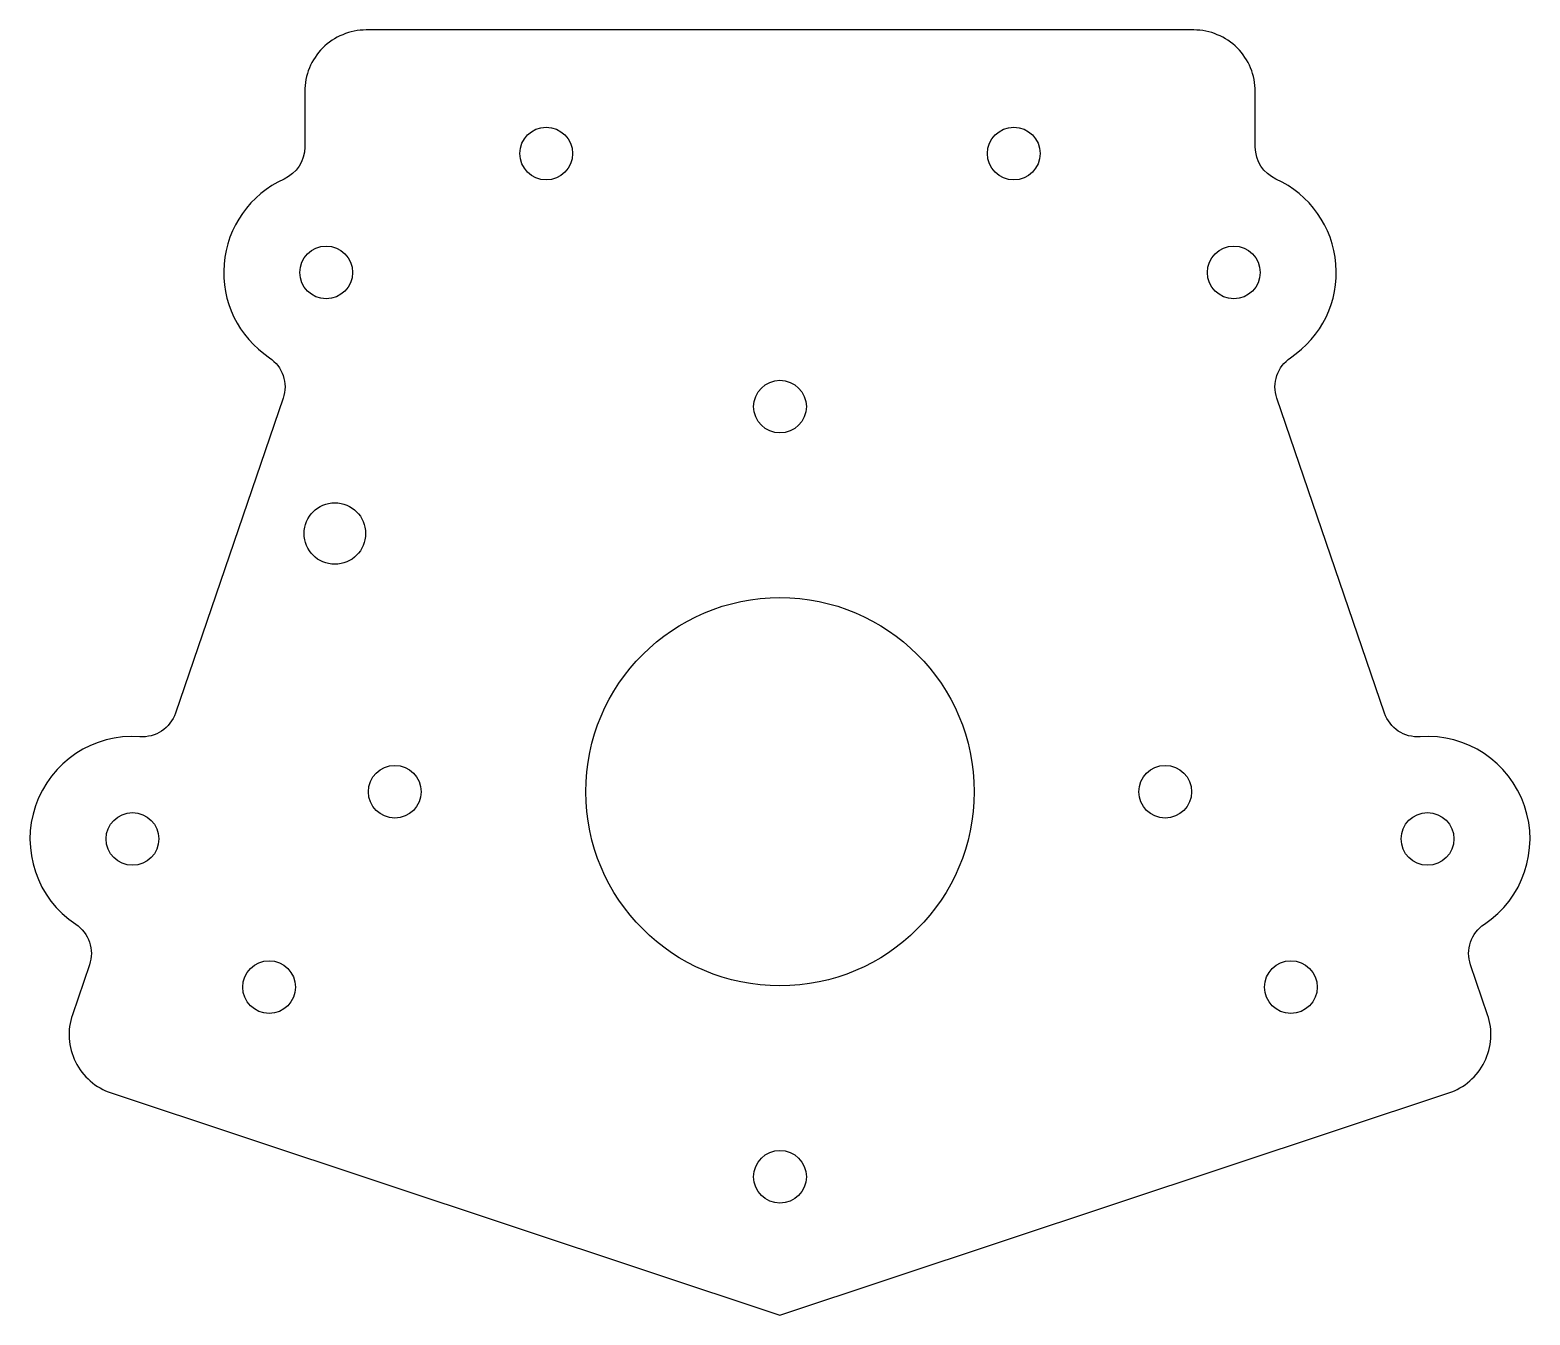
# Model space of a CAD drawing. Header units: millimetres. Extents: x -42.7 to 42.7, y -35.8 to 37.4.
import ezdxf

# ---------------------------------------------------------------- set-up
doc = ezdxf.new("R2010")
doc.units = ezdxf.units.MM
doc.layers.get('0').update_dxf_attribs({"linetype": 'CONTINUOUS'})

msp = doc.modelspace()

# ---------------------------------------------------------------- linework, layer by layer
msp.add_lwpolyline([(-39.292, -15.854), (-40.261, -18.692, 0.416713), (-38.053, -23.145), (0, -35.789), (38.053, -23.145, 0.416713), (40.262, -18.692), (39.292, -15.854, -0.340442), (40.076, -13.543, 0.770145), (36.429, -2.873, -0.340442), (34.395, -1.525), (28.27, 16.395, -0.340442), (29.054, 18.707, 0.589283), (28.221, 28.874, -0.294818), (27.044, 30.697), (27.044, 33.861, 0.414214), (23.544, 37.361), (-23.543, 37.361, 0.414214), (-27.043, 33.861), (-27.043, 30.697, -0.294818), (-28.221, 28.874, 0.589283), (-29.054, 18.707, -0.340442), (-28.27, 16.395), (-34.395, -1.525, -0.340442), (-36.429, -2.873, 0.770145), (-40.075, -13.543, -0.340442)], format="xyb", close=True)
for centre, radius in [((-13.303, 30.329), 1.5), ((13.303, 30.329), 1.5), ((-25.822, 23.56), 1.5), ((25.822, 23.56), 1.5), ((0, 15.92), 1.5), ((-25.329, 8.698), 1.75), ((0, -6), 11.05), ((-21.92, -6), 1.5), ((21.92, -6), 1.5), ((-36.843, -8.69), 1.5), ((36.843, -8.689), 1.5), ((-29.069, -17.121), 1.5), ((29.069, -17.121), 1.5), ((0, -27.92), 1.5)]:
    msp.add_circle(centre, radius)

doc.saveas('drawing.dxf')
